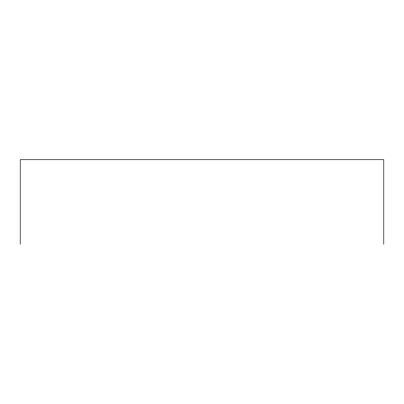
<?xml version="1.0" encoding="UTF-8"?>
<svg xmlns="http://www.w3.org/2000/svg" width="404" height="404" viewBox="0 0 404 404"><rect width="100%" height="100%" fill="white"/><g stroke="black" fill="none" stroke-linecap="round" stroke-linejoin="round"><path stroke-width="0.61" d="M383.8 244.253L383.8 159.747L20.2 159.747L20.2 244.253"/></g></svg>
